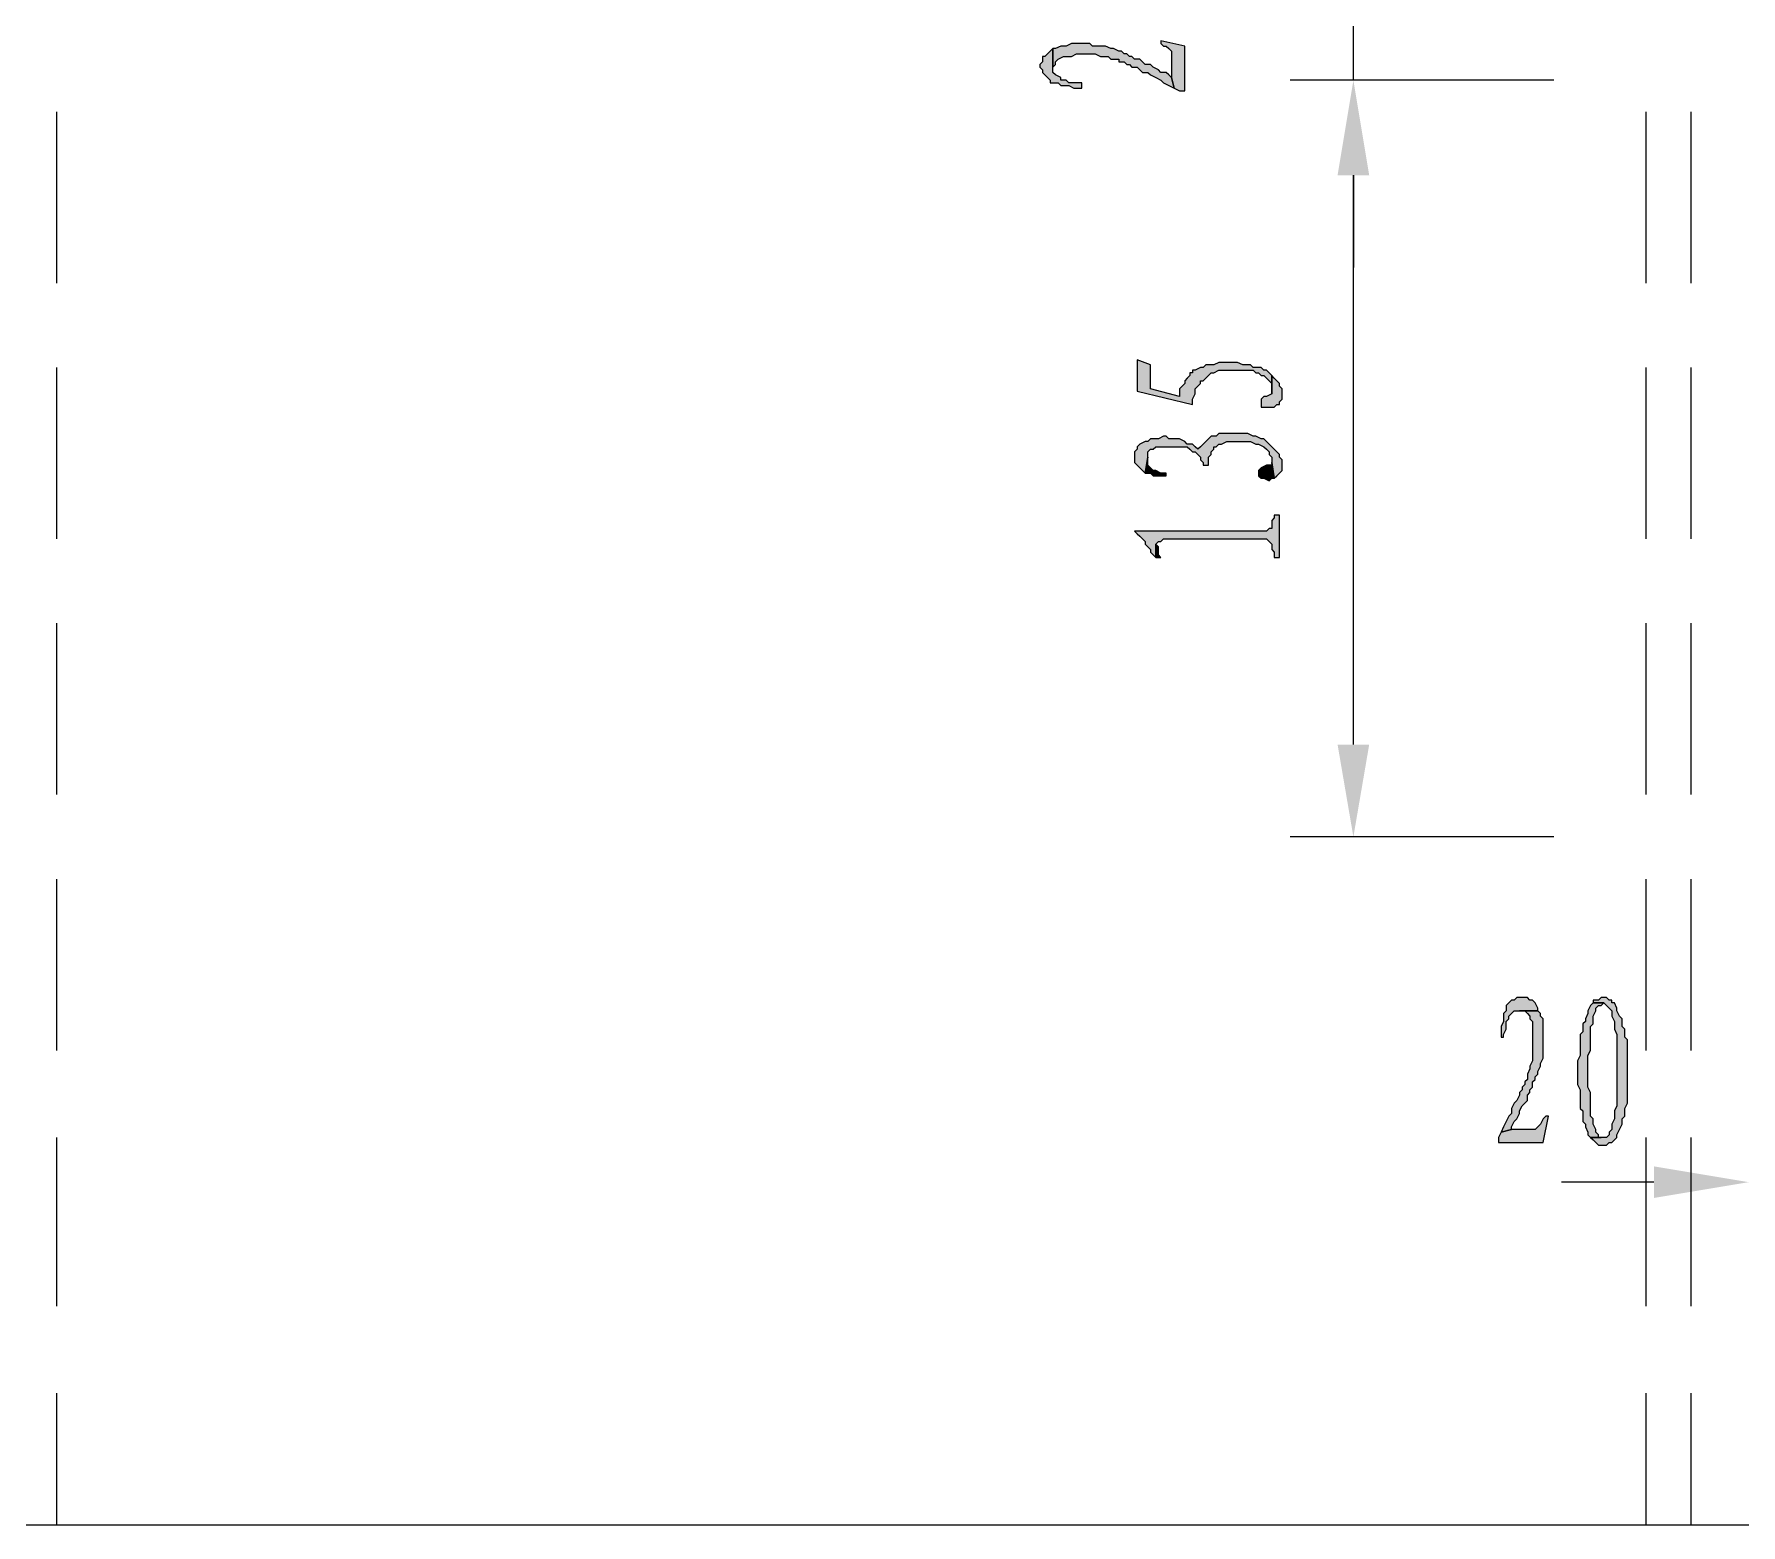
# Model space of a CAD drawing. Header units: millimetres. Extents: x 24 to 410, y 10 to 282.
# Drawn here: x 52.98 to 80.39, y 54.65 to 78.59 of the extents above; entities that cross this region are included whole.
import ezdxf

# ---------------------------------------------------------------- set-up
doc = ezdxf.new("R2010")
doc.units = ezdxf.units.MM

msp = doc.modelspace()

# ---------------------------------------------------------------- hatches: boundary and pattern name
h = msp.add_hatch(color=7)
h.dxf.hatch_style = 2
h.paths.add_polyline_path([(69.342, 78.359), (69.342, 78.062667), (69.384333, 78.105), (69.384333, 78.147333), (69.426667, 78.189667), (69.511333, 78.232), (69.638333, 78.232), (69.723, 78.274333), (70.019333, 78.274333), (70.104, 78.232), (70.231, 78.232), (70.273333, 78.189667), (70.400333, 78.189667), (70.400333, 78.147333), (70.485, 78.147333), (70.527333, 78.105), (70.569667, 78.105), (70.612, 78.062667), (70.696667, 78.062667), (70.739, 78.020333), (70.781333, 77.978), (70.866, 77.978), (70.908333, 77.935667), (70.993, 77.893333), (71.077667, 77.851), (71.12, 77.808667), (71.204667, 77.766333), (71.289333, 77.724), (71.247, 77.893333), (71.204667, 77.935667), (71.162333, 77.978), (71.077667, 77.978), (71.035333, 78.020333), (70.950667, 78.062667), (70.908333, 78.105), (70.823667, 78.105), (70.781333, 78.147333), (70.739, 78.189667), (70.654333, 78.189667), (70.612, 78.232), (70.569667, 78.232), (70.527333, 78.274333), (70.485, 78.274333), (70.442667, 78.316667), (70.400333, 78.316667), (70.315667, 78.359), (70.273333, 78.359), (70.188667, 78.401333), (69.977, 78.401333), (69.934667, 78.443667), (69.638333, 78.443667), (69.553667, 78.401333), (69.469, 78.401333), (69.384333, 78.359)])
h = msp.add_hatch(color=7)
h.dxf.hatch_style = 2
h.paths.add_polyline_path([(71.077667, 78.486), (71.077667, 78.443667), (71.12, 78.401333), (71.162333, 78.401333), (71.204667, 78.359), (71.247, 78.316667), (71.247, 77.893333), (71.289333, 77.724), (71.374, 77.681667), (71.458667, 77.681667), (71.458667, 78.401333)])
h = msp.add_hatch(color=7)
h.dxf.hatch_style = 2
h.paths.add_polyline_path([(69.130333, 78.105), (69.130333, 78.062667), (69.172667, 78.020333), (69.172667, 77.978), (69.215, 77.935667), (69.257333, 77.893333), (69.299667, 77.851), (69.299667, 77.808667), (69.342, 77.808667), (69.426667, 77.808667), (69.469, 77.766333), (69.596, 77.766333), (69.680667, 77.724), (69.807667, 77.724), (69.807667, 77.808667), (69.596, 77.808667), (69.553667, 77.851), (69.469, 77.851), (69.469, 77.893333), (69.384333, 77.935667), (69.342, 77.978), (69.342, 78.062667), (69.342, 78.359), (69.299667, 78.316667), (69.257333, 78.274333), (69.215, 78.232), (69.172667, 78.232), (69.172667, 78.189667), (69.172667, 78.147333)])
h = msp.add_hatch(color=7)
h.dxf.hatch_style = 2
h.paths.add_polyline_path([(73.914, 76.327), (74.422, 76.327), (74.168, 77.851)])
h = msp.add_hatch(color=7)
h.dxf.hatch_style = 2
h.paths.add_polyline_path([(73.914, 76.327), (74.422, 76.327), (74.168, 77.851)])
h = msp.add_hatch(color=7)
h.dxf.hatch_style = 2
h.paths.add_polyline_path([(70.696667, 73.363667), (70.696667, 72.855667), (71.585667, 72.644), (71.585667, 72.728667), (71.628, 72.813333), (71.628, 72.898), (71.670333, 72.940333), (71.712667, 72.982667), (71.712667, 73.025), (71.755, 73.025), (71.797333, 73.067333), (71.839667, 73.109667), (71.882, 73.152), (71.924333, 73.152), (72.009, 73.194333), (72.559333, 73.194333), (72.601667, 73.152), (72.644, 73.152), (72.686333, 73.109667), (72.728667, 73.109667), (72.771, 73.067333), (72.813333, 73.025), (72.855667, 72.982667), (72.855667, 72.813333), (72.855667, 73.109667), (72.813333, 73.152), (72.771, 73.194333), (72.728667, 73.194333), (72.686333, 73.236667), (72.559333, 73.236667), (72.517, 73.279), (72.39, 73.279), (72.305333, 73.321333), (72.009, 73.321333), (71.924333, 73.279), (71.797333, 73.279), (71.755, 73.236667), (71.712667, 73.236667), (71.628, 73.194333), (71.585667, 73.194333), (71.585667, 73.152), (71.543333, 73.152), (71.543333, 73.109667), (71.501, 73.067333), (71.458667, 73.025), (71.458667, 72.982667), (71.416333, 72.940333), (71.374, 72.898), (71.374, 72.771), (70.908333, 72.898), (70.908333, 73.279)])
h = msp.add_hatch(color=7)
h.dxf.hatch_style = 2
h.paths.add_polyline_path([(72.686333, 72.686333), (72.686333, 72.601667), (72.771, 72.601667), (72.898, 72.601667), (72.940333, 72.644), (72.982667, 72.644), (72.982667, 72.686333), (73.025, 72.728667), (73.025, 72.898), (72.982667, 72.940333), (72.982667, 72.982667), (72.940333, 73.025), (72.898, 73.067333), (72.855667, 73.109667), (72.855667, 72.813333), (72.771, 72.771), (72.728667, 72.771), (72.686333, 72.728667)])
h = msp.add_hatch(color=7)
h.dxf.hatch_style = 2
h.paths.add_polyline_path([(70.654333, 71.797333), (70.654333, 71.712667), (70.696667, 71.670333), (70.739, 71.628), (70.781333, 71.585667), (70.823667, 71.543333), (70.866, 71.797333), (70.866, 71.882), (70.908333, 71.924333), (70.950667, 71.924333), (70.993, 71.966667), (71.501, 71.966667), (71.543333, 71.924333), (71.585667, 71.882), (71.628, 71.882), (71.670333, 71.839667), (71.712667, 71.797333), (71.712667, 71.755), (71.755, 71.712667), (71.755, 71.670333), (71.839667, 71.670333), (71.839667, 71.797333), (71.882, 71.839667), (71.882, 71.882), (71.924333, 71.924333), (71.924333, 71.966667), (71.966667, 71.966667), (72.009, 72.009), (72.051333, 72.009), (72.136, 72.051333), (72.517, 72.051333), (72.601667, 72.009), (72.644, 72.009), (72.728667, 71.966667), (72.771, 71.924333), (72.813333, 71.882), (72.813333, 71.839667), (72.855667, 71.797333), (72.855667, 71.712667), (72.898, 71.458667), (72.940333, 71.501), (72.982667, 71.543333), (73.025, 71.585667), (73.025, 71.755), (72.982667, 71.797333), (72.982667, 71.839667), (72.940333, 71.882), (72.898, 71.924333), (72.855667, 71.966667), (72.813333, 72.009), (72.771, 72.051333), (72.728667, 72.093667), (72.686333, 72.093667), (72.601667, 72.136), (72.559333, 72.136), (72.474667, 72.178333), (72.009, 72.178333), (71.966667, 72.136), (71.882, 72.136), (71.839667, 72.093667), (71.797333, 72.051333), (71.755, 72.009), (71.712667, 71.966667), (71.670333, 71.924333), (71.628, 71.966667), (71.585667, 72.009), (71.501, 72.009), (71.458667, 72.051333), (71.374, 72.093667), (71.204667, 72.093667), (71.162333, 72.136), (71.12, 72.136), (71.035333, 72.093667), (70.908333, 72.093667), (70.866, 72.051333), (70.823667, 72.051333), (70.739, 72.009), (70.696667, 71.966667), (70.696667, 71.924333), (70.654333, 71.882)])
h = msp.add_hatch(color=7)
h.dxf.hatch_style = 2
h.paths.add_polyline_path([(70.823667, 71.543333), (70.908333, 71.543333), (70.950667, 71.501), (71.162333, 71.501), (71.162333, 71.543333), (71.077667, 71.543333), (70.993, 71.585667), (70.950667, 71.585667), (70.908333, 71.628), (70.866, 71.670333), (70.866, 71.797333)])
h = msp.add_hatch(color=7)
h.dxf.hatch_style = 2
h.paths.add_polyline_path([(72.644, 71.543333), (72.644, 71.501), (72.686333, 71.458667), (72.728667, 71.458667), (72.813333, 71.416333), (72.855667, 71.458667), (72.898, 71.458667), (72.855667, 71.712667), (72.855667, 71.670333), (72.771, 71.670333), (72.686333, 71.628), (72.644, 71.585667)])
h = msp.add_hatch(color=7)
h.dxf.hatch_style = 2
h.paths.add_polyline_path([(70.654333, 70.612), (70.696667, 70.569667), (70.739, 70.527333), (70.781333, 70.485), (70.823667, 70.442667), (70.823667, 70.400333), (70.866, 70.358), (70.908333, 70.315667), (70.908333, 70.273333), (70.950667, 70.231), (70.993, 70.188667), (70.993, 70.400333), (71.035333, 70.442667), (71.077667, 70.442667), (71.12, 70.485), (72.771, 70.485), (72.813333, 70.442667), (72.855667, 70.400333), (72.855667, 70.315667), (72.898, 70.273333), (72.898, 70.188667), (72.982667, 70.188667), (72.982667, 70.866), (72.898, 70.866), (72.898, 70.823667), (72.855667, 70.781333), (72.855667, 70.654333), (72.813333, 70.654333), (72.771, 70.612)])
h = msp.add_hatch(color=7)
h.dxf.hatch_style = 2
h.paths.add_polyline_path([(70.993, 70.188667), (71.077667, 70.188667), (71.035333, 70.231), (71.035333, 70.358), (70.993, 70.400333)])
h = msp.add_hatch(color=7)
h.dxf.hatch_style = 2
h.paths.add_polyline_path([(73.914, 67.183), (74.422, 67.183), (74.168, 65.701333)])
h = msp.add_hatch(color=7)
h.dxf.hatch_style = 2
h.paths.add_polyline_path([(76.919667, 63.119), (76.792667, 63.119), (76.750333, 63.076667), (76.708, 63.076667), (76.665667, 63.034333), (76.623333, 62.992), (76.623333, 62.907333), (76.581, 62.865), (76.581, 62.738), (76.538667, 62.653333), (76.538667, 62.484), (76.581, 62.484), (76.581, 62.526333), (76.623333, 62.611), (76.623333, 62.738), (76.665667, 62.780333), (76.665667, 62.822667), (76.708, 62.865), (76.750333, 62.907333), (76.792667, 62.907333), (76.835, 62.907333), (77.131333, 62.907333), (77.131333, 62.949667), (77.089, 63.034333), (77.046667, 63.076667), (77.004333, 63.076667), (76.962, 63.119)])
h = msp.add_hatch(color=7)
h.dxf.hatch_style = 2
h.paths.add_polyline_path([(78.189667, 63.119), (78.147333, 63.119), (78.105, 63.076667), (78.020333, 63.076667), (78.020333, 63.034333), (78.189667, 63.034333), (78.232, 62.992), (78.274333, 62.949667), (78.316667, 62.907333), (78.316667, 62.822667), (78.359, 62.738), (78.359, 62.611), (78.401333, 62.526333), (78.401333, 61.933667), (78.401333, 61.891333), (78.401333, 61.383333), (78.359, 61.298667), (78.359, 61.171667), (78.316667, 61.087), (78.316667, 61.002333), (78.274333, 60.96), (78.274333, 60.917667), (78.232, 60.875333), (77.978, 60.875333), (78.020333, 60.833), (78.062667, 60.790667), (78.105, 60.748333), (78.232, 60.748333), (78.274333, 60.790667), (78.316667, 60.790667), (78.359, 60.833), (78.401333, 60.875333), (78.401333, 60.917667), (78.443667, 61.002333), (78.486, 61.087), (78.486, 61.171667), (78.528333, 61.214), (78.528333, 61.341), (78.570667, 61.425667), (78.570667, 62.441667), (78.528333, 62.484), (78.528333, 62.611), (78.486, 62.653333), (78.486, 62.780333), (78.443667, 62.822667), (78.401333, 62.907333), (78.401333, 62.949667), (78.359, 63.034333), (78.316667, 63.034333), (78.316667, 63.076667), (78.274333, 63.076667), (78.232, 63.119)])
h = msp.add_hatch(color=7)
h.dxf.hatch_style = 2
h.paths.add_polyline_path([(77.131333, 62.907333), (76.835, 62.907333), (76.877333, 62.907333), (76.919667, 62.907333), (76.962, 62.865), (77.004333, 62.822667), (77.004333, 62.780333), (77.046667, 62.738), (77.046667, 62.103), (77.004333, 62.018333), (77.004333, 61.976), (76.962, 61.891333), (76.962, 61.806667), (76.919667, 61.764333), (76.919667, 61.722), (76.877333, 61.679667), (76.877333, 61.637333), (76.835, 61.595), (76.835, 61.552667), (76.792667, 61.468), (76.750333, 61.425667), (76.708, 61.341), (76.708, 61.256333), (76.665667, 61.214), (76.623333, 61.129333), (76.581, 61.044667), (76.538667, 60.96), (76.708, 61.002333), (76.708, 61.044667), (76.750333, 61.129333), (76.792667, 61.171667), (76.835, 61.256333), (76.835, 61.298667), (76.877333, 61.383333), (76.919667, 61.425667), (76.962, 61.468), (76.962, 61.552667), (77.004333, 61.595), (77.004333, 61.637333), (77.046667, 61.679667), (77.046667, 61.764333), (77.089, 61.806667), (77.089, 61.849), (77.131333, 61.891333), (77.131333, 61.933667), (77.173667, 62.018333), (77.173667, 62.060667), (77.216, 62.145333), (77.216, 62.780333), (77.173667, 62.822667), (77.173667, 62.865)])
h = msp.add_hatch(color=7)
h.dxf.hatch_style = 2
h.paths.add_polyline_path([(78.020333, 63.034333), (77.978, 62.992), (77.935667, 62.907333), (77.935667, 62.865), (77.893333, 62.780333), (77.893333, 62.738), (77.851, 62.695667), (77.851, 62.568667), (77.808667, 62.526333), (77.808667, 62.187667), (77.766333, 62.103), (77.766333, 61.722), (77.808667, 61.637333), (77.808667, 61.341), (77.851, 61.298667), (77.851, 61.129333), (77.893333, 61.087), (77.893333, 61.044667), (77.935667, 60.96), (77.935667, 60.917667), (77.978, 60.875333), (78.147333, 60.875333), (78.105, 60.875333), (78.105, 60.917667), (78.062667, 60.96), (78.062667, 61.002333), (78.020333, 61.087), (78.020333, 61.171667), (77.978, 61.214), (77.978, 61.595), (77.935667, 61.679667), (77.935667, 62.187667), (77.978, 62.272333), (77.978, 62.653333), (78.020333, 62.695667), (78.020333, 62.822667), (78.062667, 62.907333), (78.062667, 62.949667), (78.105, 62.992), (78.147333, 62.992), (78.189667, 63.034333)])
h = msp.add_hatch(color=7)
h.dxf.hatch_style = 2
h.paths.add_polyline_path([(77.300667, 61.214), (77.258333, 61.214), (77.216, 61.171667), (77.173667, 61.087), (77.131333, 61.044667), (77.089, 61.002333), (76.708, 61.002333), (76.538667, 60.96), (76.496333, 60.875333), (76.496333, 60.790667), (77.216, 60.790667)])
h = msp.add_hatch(color=7)
h.dxf.hatch_style = 2
h.paths.add_polyline_path([(78.994, 60.409667), (78.994, 59.901667), (80.518, 60.155667)])

# ---------------------------------------------------------------- linework, layer by layer
at = {"color": 7, "lineweight": 0}
for points in [[(74.168, 77.851), (74.168, 79.629)], [(77.385333, 77.851), (73.152, 77.851)], [(77.385333, 77.851), (73.152, 77.851)], [(53.34, 77.343), (53.34, 74.591333)], [(78.867, 77.343), (78.867, 74.591333)], [(79.586667, 77.343), (79.586667, 74.591333)], [(74.168, 67.183), (74.168, 76.327)], [(74.168, 76.327), (74.168, 74.845333)], [(53.34, 73.236667), (53.34, 70.485)], [(78.867, 73.236667), (78.867, 70.485)], [(79.586667, 73.236667), (79.586667, 70.485)], [(53.34, 69.130333), (53.34, 66.378667)], [(78.867, 69.130333), (78.867, 66.378667)], [(79.586667, 69.130333), (79.586667, 66.378667)], [(77.385333, 65.701333), (73.152, 65.701333)], [(53.34, 65.024), (53.34, 62.272333)], [(78.867, 65.024), (78.867, 62.272333)], [(79.586667, 65.024), (79.586667, 62.272333)], [(53.34, 60.875333), (53.34, 58.166)], [(78.867, 60.875333), (78.867, 58.166)], [(79.586667, 60.875333), (79.586667, 58.166)], [(78.994, 60.155667), (77.512333, 60.155667)], [(53.34, 56.769), (53.34, 54.652333)], [(78.867, 56.769), (78.867, 54.652333)], [(79.586667, 56.769), (79.586667, 54.652333)], [(42.206333, 54.652333), (145.076333, 54.652333)]]:
    msp.add_lwpolyline(points, dxfattribs=at)
for points in [[(69.342, 78.359), (69.342, 78.062667), (69.384333, 78.105), (69.384333, 78.147333), (69.426667, 78.189667), (69.511333, 78.232), (69.638333, 78.232), (69.723, 78.274333), (70.019333, 78.274333), (70.104, 78.232), (70.231, 78.232), (70.273333, 78.189667), (70.400333, 78.189667), (70.400333, 78.147333), (70.485, 78.147333), (70.527333, 78.105), (70.569667, 78.105), (70.612, 78.062667), (70.696667, 78.062667), (70.739, 78.020333), (70.781333, 77.978), (70.866, 77.978), (70.908333, 77.935667), (70.993, 77.893333), (71.077667, 77.851), (71.12, 77.808667), (71.204667, 77.766333), (71.289333, 77.724), (71.247, 77.893333), (71.204667, 77.935667), (71.162333, 77.978), (71.077667, 77.978), (71.035333, 78.020333), (70.950667, 78.062667), (70.908333, 78.105), (70.823667, 78.105), (70.781333, 78.147333), (70.739, 78.189667), (70.654333, 78.189667), (70.612, 78.232), (70.569667, 78.232), (70.527333, 78.274333), (70.485, 78.274333), (70.442667, 78.316667), (70.400333, 78.316667), (70.315667, 78.359), (70.273333, 78.359), (70.188667, 78.401333), (69.977, 78.401333), (69.934667, 78.443667), (69.638333, 78.443667), (69.553667, 78.401333), (69.469, 78.401333), (69.384333, 78.359)], [(71.077667, 78.486), (71.077667, 78.443667), (71.12, 78.401333), (71.162333, 78.401333), (71.204667, 78.359), (71.247, 78.316667), (71.247, 77.893333), (71.289333, 77.724), (71.374, 77.681667), (71.458667, 77.681667), (71.458667, 78.401333)], [(69.130333, 78.105), (69.130333, 78.062667), (69.172667, 78.020333), (69.172667, 77.978), (69.215, 77.935667), (69.257333, 77.893333), (69.299667, 77.851), (69.299667, 77.808667), (69.342, 77.808667), (69.426667, 77.808667), (69.469, 77.766333), (69.596, 77.766333), (69.680667, 77.724), (69.807667, 77.724), (69.807667, 77.808667), (69.596, 77.808667), (69.553667, 77.851), (69.469, 77.851), (69.469, 77.893333), (69.384333, 77.935667), (69.342, 77.978), (69.342, 78.062667), (69.342, 78.359), (69.299667, 78.316667), (69.257333, 78.274333), (69.215, 78.232), (69.172667, 78.232), (69.172667, 78.189667), (69.172667, 78.147333)], [(70.696667, 73.363667), (70.696667, 72.855667), (71.585667, 72.644), (71.585667, 72.728667), (71.628, 72.813333), (71.628, 72.898), (71.670333, 72.940333), (71.712667, 72.982667), (71.712667, 73.025), (71.755, 73.025), (71.797333, 73.067333), (71.839667, 73.109667), (71.882, 73.152), (71.924333, 73.152), (72.009, 73.194333), (72.559333, 73.194333), (72.601667, 73.152), (72.644, 73.152), (72.686333, 73.109667), (72.728667, 73.109667), (72.771, 73.067333), (72.813333, 73.025), (72.855667, 72.982667), (72.855667, 72.813333), (72.855667, 73.109667), (72.813333, 73.152), (72.771, 73.194333), (72.728667, 73.194333), (72.686333, 73.236667), (72.559333, 73.236667), (72.517, 73.279), (72.39, 73.279), (72.305333, 73.321333), (72.009, 73.321333), (71.924333, 73.279), (71.797333, 73.279), (71.755, 73.236667), (71.712667, 73.236667), (71.628, 73.194333), (71.585667, 73.194333), (71.585667, 73.152), (71.543333, 73.152), (71.543333, 73.109667), (71.501, 73.067333), (71.458667, 73.025), (71.458667, 72.982667), (71.416333, 72.940333), (71.374, 72.898), (71.374, 72.771), (70.908333, 72.898), (70.908333, 73.279)], [(72.686333, 72.686333), (72.686333, 72.601667), (72.771, 72.601667), (72.898, 72.601667), (72.940333, 72.644), (72.982667, 72.644), (72.982667, 72.686333), (73.025, 72.728667), (73.025, 72.898), (72.982667, 72.940333), (72.982667, 72.982667), (72.940333, 73.025), (72.898, 73.067333), (72.855667, 73.109667), (72.855667, 72.813333), (72.771, 72.771), (72.728667, 72.771), (72.686333, 72.728667)], [(70.654333, 71.797333), (70.654333, 71.712667), (70.696667, 71.670333), (70.739, 71.628), (70.781333, 71.585667), (70.823667, 71.543333), (70.866, 71.797333), (70.866, 71.882), (70.908333, 71.924333), (70.950667, 71.924333), (70.993, 71.966667), (71.501, 71.966667), (71.543333, 71.924333), (71.585667, 71.882), (71.628, 71.882), (71.670333, 71.839667), (71.712667, 71.797333), (71.712667, 71.755), (71.755, 71.712667), (71.755, 71.670333), (71.839667, 71.670333), (71.839667, 71.797333), (71.882, 71.839667), (71.882, 71.882), (71.924333, 71.924333), (71.924333, 71.966667), (71.966667, 71.966667), (72.009, 72.009), (72.051333, 72.009), (72.136, 72.051333), (72.517, 72.051333), (72.601667, 72.009), (72.644, 72.009), (72.728667, 71.966667), (72.771, 71.924333), (72.813333, 71.882), (72.813333, 71.839667), (72.855667, 71.797333), (72.855667, 71.712667), (72.898, 71.458667), (72.940333, 71.501), (72.982667, 71.543333), (73.025, 71.585667), (73.025, 71.755), (72.982667, 71.797333), (72.982667, 71.839667), (72.940333, 71.882), (72.898, 71.924333), (72.855667, 71.966667), (72.813333, 72.009), (72.771, 72.051333), (72.728667, 72.093667), (72.686333, 72.093667), (72.601667, 72.136), (72.559333, 72.136), (72.474667, 72.178333), (72.009, 72.178333), (71.966667, 72.136), (71.882, 72.136), (71.839667, 72.093667), (71.797333, 72.051333), (71.755, 72.009), (71.712667, 71.966667), (71.670333, 71.924333), (71.628, 71.966667), (71.585667, 72.009), (71.501, 72.009), (71.458667, 72.051333), (71.374, 72.093667), (71.204667, 72.093667), (71.162333, 72.136), (71.12, 72.136), (71.035333, 72.093667), (70.908333, 72.093667), (70.866, 72.051333), (70.823667, 72.051333), (70.739, 72.009), (70.696667, 71.966667), (70.696667, 71.924333), (70.654333, 71.882)], [(70.823667, 71.543333), (70.908333, 71.543333), (70.950667, 71.501), (71.162333, 71.501), (71.162333, 71.543333), (71.077667, 71.543333), (70.993, 71.585667), (70.950667, 71.585667), (70.908333, 71.628), (70.866, 71.670333), (70.866, 71.797333)], [(72.644, 71.543333), (72.644, 71.501), (72.686333, 71.458667), (72.728667, 71.458667), (72.813333, 71.416333), (72.855667, 71.458667), (72.898, 71.458667), (72.855667, 71.712667), (72.855667, 71.670333), (72.771, 71.670333), (72.686333, 71.628), (72.644, 71.585667)], [(70.654333, 70.612), (70.696667, 70.569667), (70.739, 70.527333), (70.781333, 70.485), (70.823667, 70.442667), (70.823667, 70.400333), (70.866, 70.358), (70.908333, 70.315667), (70.908333, 70.273333), (70.950667, 70.231), (70.993, 70.188667), (70.993, 70.400333), (71.035333, 70.442667), (71.077667, 70.442667), (71.12, 70.485), (72.771, 70.485), (72.813333, 70.442667), (72.855667, 70.400333), (72.855667, 70.315667), (72.898, 70.273333), (72.898, 70.188667), (72.982667, 70.188667), (72.982667, 70.866), (72.898, 70.866), (72.898, 70.823667), (72.855667, 70.781333), (72.855667, 70.654333), (72.813333, 70.654333), (72.771, 70.612)], [(70.993, 70.188667), (71.077667, 70.188667), (71.035333, 70.231), (71.035333, 70.358), (70.993, 70.400333)], [(76.919667, 63.119), (76.792667, 63.119), (76.750333, 63.076667), (76.708, 63.076667), (76.665667, 63.034333), (76.623333, 62.992), (76.623333, 62.907333), (76.581, 62.865), (76.581, 62.738), (76.538667, 62.653333), (76.538667, 62.484), (76.581, 62.484), (76.581, 62.526333), (76.623333, 62.611), (76.623333, 62.738), (76.665667, 62.780333), (76.665667, 62.822667), (76.708, 62.865), (76.750333, 62.907333), (76.792667, 62.907333), (76.835, 62.907333), (77.131333, 62.907333), (77.131333, 62.949667), (77.089, 63.034333), (77.046667, 63.076667), (77.004333, 63.076667), (76.962, 63.119)], [(78.189667, 63.119), (78.147333, 63.119), (78.105, 63.076667), (78.020333, 63.076667), (78.020333, 63.034333), (78.189667, 63.034333), (78.232, 62.992), (78.274333, 62.949667), (78.316667, 62.907333), (78.316667, 62.822667), (78.359, 62.738), (78.359, 62.611), (78.401333, 62.526333), (78.401333, 61.933667), (78.401333, 61.891333), (78.401333, 61.383333), (78.359, 61.298667), (78.359, 61.171667), (78.316667, 61.087), (78.316667, 61.002333), (78.274333, 60.96), (78.274333, 60.917667), (78.232, 60.875333), (77.978, 60.875333), (78.020333, 60.833), (78.062667, 60.790667), (78.105, 60.748333), (78.232, 60.748333), (78.274333, 60.790667), (78.316667, 60.790667), (78.359, 60.833), (78.401333, 60.875333), (78.401333, 60.917667), (78.443667, 61.002333), (78.486, 61.087), (78.486, 61.171667), (78.528333, 61.214), (78.528333, 61.341), (78.570667, 61.425667), (78.570667, 62.441667), (78.528333, 62.484), (78.528333, 62.611), (78.486, 62.653333), (78.486, 62.780333), (78.443667, 62.822667), (78.401333, 62.907333), (78.401333, 62.949667), (78.359, 63.034333), (78.316667, 63.034333), (78.316667, 63.076667), (78.274333, 63.076667), (78.232, 63.119)], [(77.131333, 62.907333), (76.835, 62.907333), (76.877333, 62.907333), (76.919667, 62.907333), (76.962, 62.865), (77.004333, 62.822667), (77.004333, 62.780333), (77.046667, 62.738), (77.046667, 62.103), (77.004333, 62.018333), (77.004333, 61.976), (76.962, 61.891333), (76.962, 61.806667), (76.919667, 61.764333), (76.919667, 61.722), (76.877333, 61.679667), (76.877333, 61.637333), (76.835, 61.595), (76.835, 61.552667), (76.792667, 61.468), (76.750333, 61.425667), (76.708, 61.341), (76.708, 61.256333), (76.665667, 61.214), (76.623333, 61.129333), (76.581, 61.044667), (76.538667, 60.96), (76.708, 61.002333), (76.708, 61.044667), (76.750333, 61.129333), (76.792667, 61.171667), (76.835, 61.256333), (76.835, 61.298667), (76.877333, 61.383333), (76.919667, 61.425667), (76.962, 61.468), (76.962, 61.552667), (77.004333, 61.595), (77.004333, 61.637333), (77.046667, 61.679667), (77.046667, 61.764333), (77.089, 61.806667), (77.089, 61.849), (77.131333, 61.891333), (77.131333, 61.933667), (77.173667, 62.018333), (77.173667, 62.060667), (77.216, 62.145333), (77.216, 62.780333), (77.173667, 62.822667), (77.173667, 62.865)], [(78.020333, 63.034333), (77.978, 62.992), (77.935667, 62.907333), (77.935667, 62.865), (77.893333, 62.780333), (77.893333, 62.738), (77.851, 62.695667), (77.851, 62.568667), (77.808667, 62.526333), (77.808667, 62.187667), (77.766333, 62.103), (77.766333, 61.722), (77.808667, 61.637333), (77.808667, 61.341), (77.851, 61.298667), (77.851, 61.129333), (77.893333, 61.087), (77.893333, 61.044667), (77.935667, 60.96), (77.935667, 60.917667), (77.978, 60.875333), (78.147333, 60.875333), (78.105, 60.875333), (78.105, 60.917667), (78.062667, 60.96), (78.062667, 61.002333), (78.020333, 61.087), (78.020333, 61.171667), (77.978, 61.214), (77.978, 61.595), (77.935667, 61.679667), (77.935667, 62.187667), (77.978, 62.272333), (77.978, 62.653333), (78.020333, 62.695667), (78.020333, 62.822667), (78.062667, 62.907333), (78.062667, 62.949667), (78.105, 62.992), (78.147333, 62.992), (78.189667, 63.034333)], [(77.300667, 61.214), (77.258333, 61.214), (77.216, 61.171667), (77.173667, 61.087), (77.131333, 61.044667), (77.089, 61.002333), (76.708, 61.002333), (76.538667, 60.96), (76.496333, 60.875333), (76.496333, 60.790667), (77.216, 60.790667)]]:
    msp.add_lwpolyline(points, close=True, dxfattribs=at)

doc.saveas('drawing.dxf')
